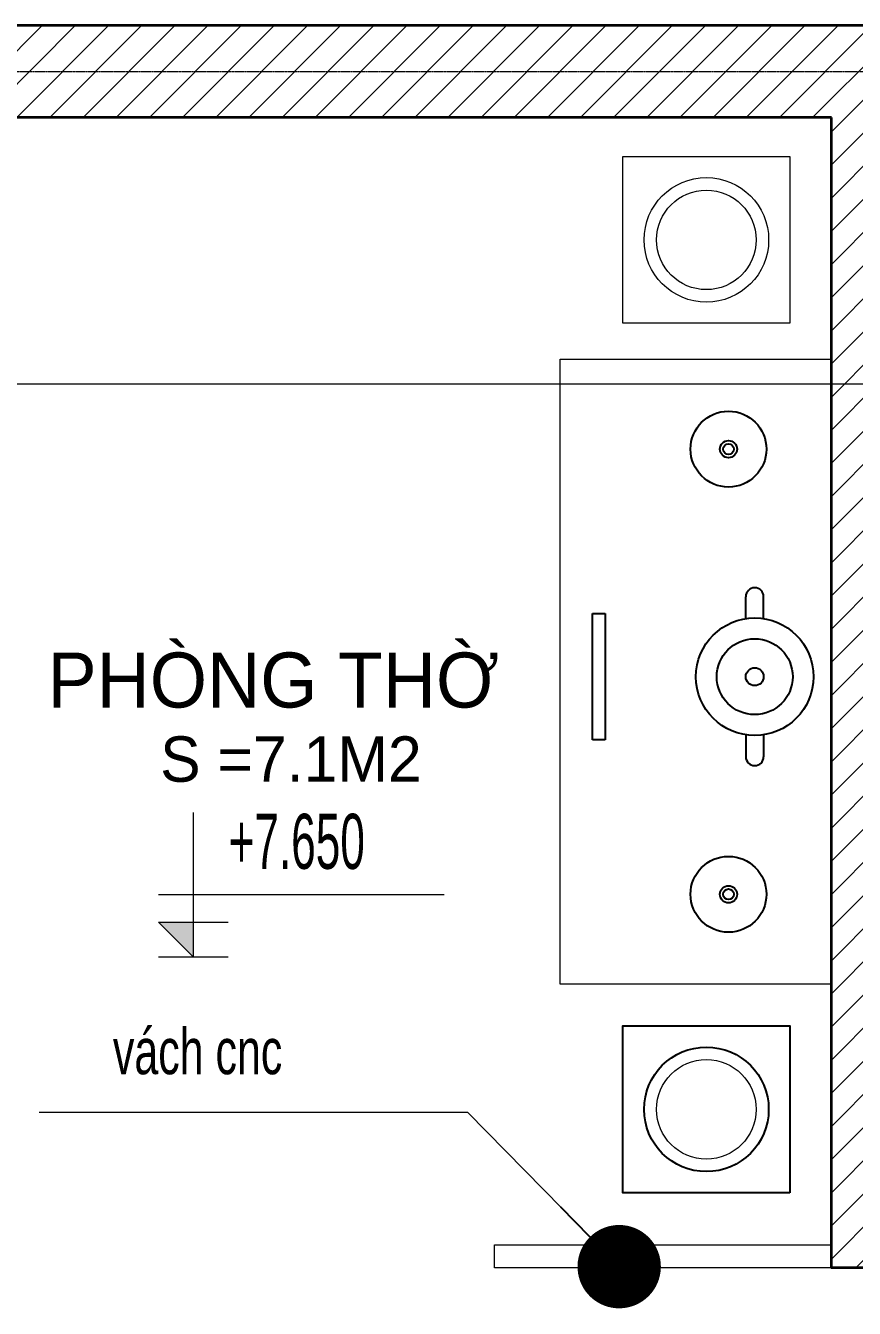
# Model space of a CAD drawing. Header units: millimetres. Extents: x 1336014 to 2939047, y -333549 to -60566.
# Drawn here: x 1367364 to 1369352, y -117235 to -114158 of the extents above; entities that cross this region are included whole.
import ezdxf
from ezdxf.enums import TextEntityAlignment as Align

# ---------------------------------------------------------------- set-up
doc = ezdxf.new("R2010")
doc.units = ezdxf.units.MM
doc.header["$MEASUREMENT"] = 0
doc.linetypes.add('CENTER2', pattern=[1.125, 0.75, -0.125, 0.125, -0.125])
for name, color, linetype, lineweight in [('01.Cut', 255, 'Continuous', 35), ('02.Thay', 145, 'Continuous', 15), ('05.Text', 253, 'Continuous', 18), ('07.noithat', 45, 'Continuous', 9), ('08.Dim', 156, 'Continuous', 15), ('09.Hatch', 250, 'Continuous', 5), ('10.Text', 254, 'Continuous', 18), ('10.truc', 250, 'CENTER2', 20), ('DIM', 252, 'Continuous', 20), ('NN_KI HIEU', 22, 'Continuous', 18)]:
    doc.layers.add(name, color=color, linetype=linetype, lineweight=lineweight)
for name, color, linetype in [('NETMANH', 251, 'Continuous'), ('NOITHAT', 250, 'Continuous'), ('text', 7, 'Continuous')]:
    doc.layers.add(name, color=color, linetype=linetype)
doc.styles.add('AVANTH', font='')
doc.styles.add('TT5_Text Dim', font='hoatbif.shx', dxfattribs={"width": 0.6})
doc.styles.get('AVANTH').set_extended_font_data('.VnAvantH')
doc.dimstyles.new('TT5_Dim 1-100', dxfattribs={"dimscale": 100, "dimtxt": 2.2, "dimasz": 1, "dimexe": 1, "dimexo": 0.5, "dimgap": 0.5, "dimtad": 1, "dimdec": 0, "dimzin": 0, "dimdsep": 46, "dimtxsty": 'TT5_Text Dim', "dimblk": 'ARCHTICK', "dimcen": 0, "dimdle": 1, "dimclrd": 256, "dimclre": 256, "dimclrt": 1, "dimadec": 0, "dimazin": 0, "dimtfac": 0.015, "dimtdec": 0, "dimtix": 1, "dimtmove": 2, "dimatfit": 3, "dimldrblk": 'DOT', "dimfxl": 1, "dimtolj": 1, "dimtzin": 0, "dimlwd": -1, "dimlwe": -1, "dimarcsym": 1})

# ---------------------------------------------------------------- blocks, each defined once
blk = doc.blocks.new('ban tho1500')
for p, q in [((-1500, 651), (0, 651)), ((-1500, 0), (-1500, 651)), ((0, 651), (0, 0)), ((0, 0), (-1500, 0))]:
    blk.add_line(p, q)
at = {"layer": 'NETMANH'}
for p, q in [((-913.5, 543), (-913.5, 573)), ((-913.5, 573), (-610.5, 573)), ((-610.5, 573), (-610.5, 543)), ((-610.5, 543), (-913.5, 543)), ((-901.4, 205.4), (-954, 205.4)), ((-622.6, 205.4), (-570, 205.4)), ((-901.4, 162.6), (-954, 162.6)), ((-622.6, 162.6), (-570, 162.6))]:
    blk.add_line(p, q, dxfattribs=at)
for centre, radius in [((-1284, 247), 91), ((-762, 184), 141), ((-216, 247), 91), ((-1284, 247), 20.6), ((-1284, 247), 12.7), ((-762, 184), 91), ((-216, 247), 20.6), ((-216, 247), 12.7), ((-762, 184), 21.4)]:
    blk.add_circle(centre, radius, dxfattribs=at)
for centre, start, end in [((-954, 184), 90, 270), ((-570, 184), 270, 90)]:
    blk.add_arc(centre, 21.4, start, end, dxfattribs=at)
blk = doc.blocks.new('r5423rdf')
at = {"layer": '07.noithat'}
for points in [[(542158.7, -76878.2), (541758.7, -76878.2), (541758.7, -76478.2), (542158.7, -76478.2)], [(542158.7, -78964.2), (541758.7, -78964.2), (541758.7, -78564.2), (542158.7, -78564.2)]]:
    blk.add_lwpolyline(points, close=True, dxfattribs=at)
for centre, radius in [((541958.7, -76678.2), 149.4), ((541958.7, -76678.2), 119.4), ((541958.7, -78764.2), 149.4), ((541958.7, -78764.2), 119.4)]:
    blk.add_circle(centre, radius, dxfattribs=at)
at = {"layer": 'NOITHAT'}
blk.add_lwpolyline([(542158.7, -78964.2), (541758.7, -78964.2), (541758.7, -78564.2), (542158.7, -78564.2)], close=True, dxfattribs=at)
blk.add_circle((541958.7, -78764.2), 149.4, dxfattribs=at)
at = {"layer": '07.noithat', "rotation": 90.00000000000001}
blk.add_blockref('ban tho1500', (542258.7, -76964.2), dxfattribs=at)
blk = doc.blocks.new('_ARCHTICK')
at = {"const_width": 0.15}
blk.add_lwpolyline([(-0.5, -0.5), (0.5, 0.5)], dxfattribs=at)
blk = doc.blocks.new('_DOT')
blk.add_line((-0.5, 0), (-1, 0))
at = {"const_width": 0.5}
blk.add_lwpolyline([(-0.25, 0, 1), (0.25, 0, 1)], format="xyb", close=True, dxfattribs=at)
blk = doc.blocks.new('A$C4E7C6F34')
at = {"layer": 'DIM'}
blk.add_hatch(color=256, dxfattribs=at).paths.add_polyline_path([(-38.5, 0), (-38.5, 137.8), (-177.6, 137.8)])
for p, q in [((-38.5, 576), (-38.5, 0)), ((964.2, 247.8), (-177.6, 247.8)), ((-177.6, 137.8), (100.7, 137.8)), ((-177.6, 137.8), (-38.5, 0)), ((-177.6, 0), (100.6, 0))]:
    blk.add_line(p, q, dxfattribs=at)
at = {"layer": 'text', "style": 'TT5_Text Dim', "flags": 8}
blk.add_attdef('%%P0.000', text='', height=220, dxfattribs=at).set_placement((102.4, 461.3), align=Align.MIDDLE_LEFT)

msp = doc.modelspace()

# ---------------------------------------------------------------- hatches: boundary and pattern name
at = {"layer": '09.Hatch', "ltscale": 50}
h = msp.add_hatch(dxfattribs=at)
h.set_pattern_fill('TUONGXAY', color=256, scale=450, style=0)
h.set_pattern_definition([(45, (827697.484, -82061.864), (-39.7747564, 39.7747564), [])])
h.paths.add_polyline_path([(1382105.5, -114157.6), (1367105.5, -114157.6), (1367105.5, -114377.6), (1367105.5, -114882.4), (1367325.5, -114882.4), (1367325.5, -114377.6), (1369296.9, -114377.6), (1369296.9, -117137.6), (1372194.5, -117137.6), (1372194.5, -117027.6), (1369406.9, -117027.6), (1369406.9, -114377.6), (1373234.5, -114377.6), (1373234.5, -117027.6), (1373124.5, -117027.6), (1373124.5, -117137.6), (1373344.5, -117137.6), (1373344.5, -114377.6), (1376706.5, -114377.6), (1376706.5, -117007.6), (1376816.5, -117007.6), (1376816.5, -114522.2), (1378094.5, -114522.2), (1378094.5, -116897.6), (1377564.5, -116897.6), (1377564.5, -117007.6), (1378204.5, -117007.6), (1378204.5, -114377.6), (1381885.5, -114377.6), (1381885.5, -114957.6), (1382105.5, -114957.6)])
h.paths.add_polyline_path([(1378094.5, -114377.6), (1378094.5, -114467.2), (1376816.5, -114467.2), (1376816.5, -114377.6)], flags=16)

# ---------------------------------------------------------------- linework, layer by layer
at = {"layer": '01.Cut'}
for points in [[(1382105.5, -114157.6), (1367105.5, -114157.6), (1367105.5, -114377.6)], [(1369296.9, -114377.6), (1367325.5, -114377.6), (1367325.5, -114377.6)], [(1372194.5, -117137.6), (1369296.9, -117137.6), (1369296.9, -114377.6)]]:
    msp.add_lwpolyline(points, dxfattribs=at)
at = {"layer": '02.Thay'}
msp.add_lwpolyline([(1369296.9, -117137.6), (1368489, -117137.6), (1368489, -117082.6), (1369296.9, -117082.6)], dxfattribs=at)
at = {"layer": '10.truc'}
msp.add_line((1363917.5, -114267.6), (1384707.3, -114267.6), dxfattribs=at)
at = {"layer": 'NN_KI HIEU', "ltscale": 2}
msp.add_line((1364415.9, -115016.9), (1383484.8, -115016.9), dxfattribs=at)

# ---------------------------------------------------------------- block references
at = {"layer": '01.Cut'}
msp.add_blockref('r5423rdf', (827038.3, -37993.4), dxfattribs=at)
at = {"layer": '08.Dim'}
ref = msp.add_blockref('A$C4E7C6F34', (1367789.5, -116391.4), dxfattribs=dict(at, xscale=0.6, yscale=0.6, zscale=0.6))
ref.add_attrib('%%P0.000', '+7.650', dxfattribs={"layer": 'text', "height": 132, "style": 'TT5_Text Dim', "width": 0.6, "flags": 8}).set_placement((1367851, -116114.6), align=Align.MIDDLE_LEFT)

# ---------------------------------------------------------------- texts
at = {"layer": '05.Text', "style": 'TT5_Text Dim', "width": 0.7}
msp.add_text('v¸ch cnc', height=110, dxfattribs=at).set_placement((1367573.5, -116673.3))
at = {"layer": '10.Text', "color": 4, "style": 'AVANTH'}
msp.add_text('phßng thê', height=132, dxfattribs=at).set_placement((1367416.8, -115793.6))
at = {"layer": '10.Text', "style": 'AVANTH'}
msp.add_text('s =7.1m2 ', height=108.9, dxfattribs=at).set_placement((1367686.8, -115971.6))

# ---------------------------------------------------------------- leaders
at = {"layer": '08.Dim'}
msp.add_leader([(1368787.9, -117135), (1368424.8, -116765.5), (1367396.9, -116765.5)], dimstyle='TT5_Dim 1-100', override={"dimasz": 2}, dxfattribs=at)

doc.saveas('drawing.dxf')
